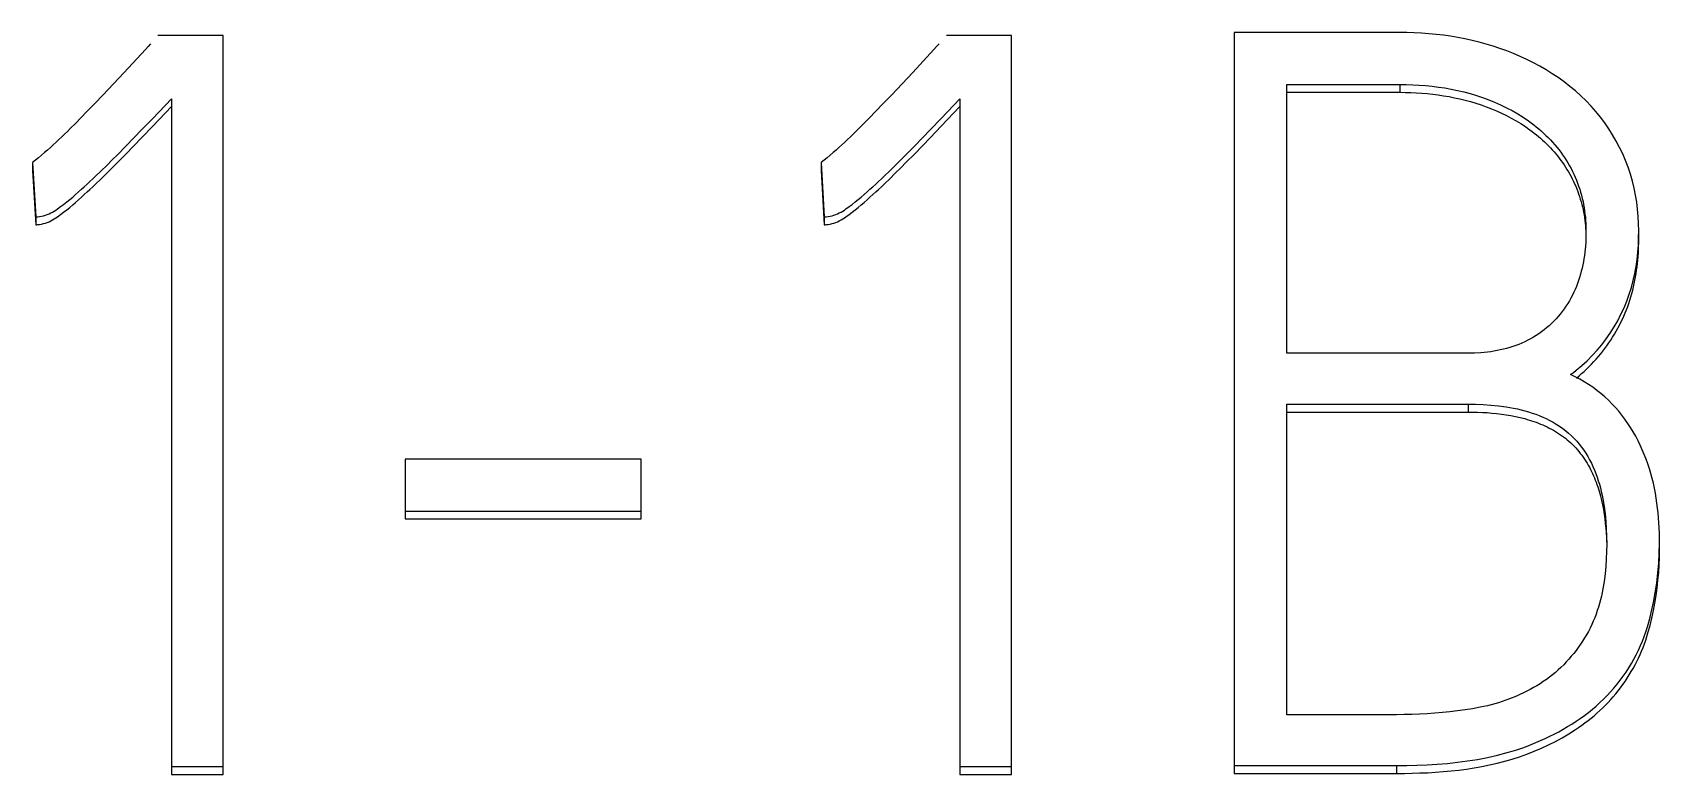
# Model space of a CAD drawing. Extents: x 0 to 594, y 0 to 420.
# Drawn here: x 262.895 to 265.511, y 356.88 to 358.074 of the extents above; entities that cross this region are included whole.
import ezdxf

# ---------------------------------------------------------------- set-up
doc = ezdxf.new("R2010")
doc.units = 0
doc.header["$LTSCALE"] = 32.67
doc.layers.add('10500_FRONT_LABELING', color=7, linetype='CONTINUOUS')

msp = doc.modelspace()

# ---------------------------------------------------------------- linework, layer by layer
at = {"layer": '10500_FRONT_LABELING', "color": 7, "linetype": 'CONTINUOUS'}
for p, q in [((263.2012, 358.0688), (263.0964, 358.0688)), ((263.2012, 356.8803), (263.2012, 358.0688)), ((264.4695, 358.0688), (264.3646, 358.0688)), ((264.4695, 356.8803), (264.4695, 358.0688)), ((264.8273, 358.0737), (264.8273, 356.882)), ((265.0936, 358.0737), (264.8273, 358.0737)), ((263.0763, 358.0464), (263.0422, 358.0096)), ((264.3445, 358.0464), (264.3104, 358.0096)), ((263.0422, 358.0096), (263.025, 357.9913)), ((264.3104, 358.0096), (264.2933, 357.9913)), ((263.025, 357.9913), (263.0078, 357.9731)), ((264.2933, 357.9913), (264.276, 357.9731)), ((264.9122, 357.5578), (264.9122, 357.9902)), ((264.9122, 357.9902), (265.0936, 357.9902)), ((264.9122, 357.9775), (265.0936, 357.9775)), ((265.0936, 357.9902), (265.0936, 357.9775)), ((262.9948, 357.9595), (262.9817, 357.946)), ((263.0078, 357.9731), (262.9948, 357.9595)), ((263.088, 357.9356), (263.118, 357.9672)), ((263.088, 357.9229), (263.118, 357.9545)), ((263.118, 357.9672), (263.118, 356.8803)), ((264.263, 357.9595), (264.2499, 357.946)), ((264.276, 357.9731), (264.263, 357.9595)), ((264.3563, 357.9356), (264.3863, 357.9672)), ((264.3563, 357.9229), (264.3863, 357.9545)), ((264.3863, 357.9672), (264.3863, 356.8803)), ((262.9729, 357.937), (262.9642, 357.928)), ((262.9817, 357.946), (262.9729, 357.937)), ((263.0708, 357.9177), (263.088, 357.9356)), ((264.2412, 357.937), (264.2324, 357.928)), ((264.2499, 357.946), (264.2412, 357.937)), ((264.3391, 357.9177), (264.3563, 357.9356)), ((263.0448, 357.8909), (263.0578, 357.9043)), ((263.0578, 357.9043), (263.0708, 357.9177)), ((263.0578, 357.8915), (263.0708, 357.905)), ((263.0708, 357.905), (263.088, 357.9229)), ((264.313, 357.8909), (264.3261, 357.9043)), ((264.3261, 357.9043), (264.3391, 357.9177)), ((264.3261, 357.8915), (264.3391, 357.905)), ((264.3391, 357.905), (264.3563, 357.9229)), ((263.0229, 357.8688), (263.0317, 357.8776)), ((263.0317, 357.8776), (263.0448, 357.8909)), ((263.0317, 357.8649), (263.0448, 357.8782)), ((263.0448, 357.8782), (263.0578, 357.8915)), ((264.2911, 357.8688), (264.2999, 357.8776)), ((264.2999, 357.8776), (264.313, 357.8909)), ((264.2999, 357.8649), (264.313, 357.8782)), ((264.313, 357.8782), (264.3261, 357.8915)), ((262.8948, 357.8644), (262.9, 357.7773)), ((262.8948, 357.8644), (262.8948, 357.8517)), ((262.8948, 357.8517), (262.9, 357.7646)), ((263.0051, 357.8513), (263.014, 357.86)), ((263.0051, 357.8386), (263.014, 357.8473)), ((263.014, 357.86), (263.0229, 357.8688)), ((263.014, 357.8473), (263.0229, 357.8561)), ((263.0229, 357.8561), (263.0317, 357.8649)), ((264.163, 357.8644), (264.1682, 357.7773)), ((264.163, 357.8644), (264.163, 357.8517)), ((264.163, 357.8517), (264.1682, 357.7646)), ((264.2734, 357.8513), (264.2823, 357.86)), ((264.2734, 357.8386), (264.2823, 357.8473)), ((264.2823, 357.86), (264.2911, 357.8688)), ((264.2823, 357.8473), (264.2911, 357.8561)), ((264.2911, 357.8561), (264.2999, 357.8649)), ((262.9, 357.7773), (262.9, 357.7646)), ((264.1682, 357.7773), (264.1682, 357.7646)), ((265.4781, 357.7406), (265.4781, 357.7533)), ((265.2035, 357.5578), (264.9122, 357.5578)), ((264.9122, 356.9765), (264.9122, 357.476)), ((264.9122, 357.476), (265.2035, 357.476)), ((264.9122, 357.4633), (265.2035, 357.4633)), ((265.2035, 357.476), (265.2035, 357.4633)), ((263.4942, 357.3875), (263.4942, 357.2913)), ((263.8736, 357.3875), (263.4942, 357.3875)), ((263.8736, 357.2913), (263.8736, 357.3875)), ((263.4942, 357.304), (263.8736, 357.304)), ((263.4942, 357.2913), (263.8736, 357.2913)), ((265.5114, 357.242), (265.5114, 357.2547)), ((265.0886, 356.9765), (264.9122, 356.9765)), ((263.118, 356.893), (263.2012, 356.893)), ((263.118, 356.8803), (263.2012, 356.8803)), ((264.3863, 356.893), (264.4695, 356.893)), ((264.3863, 356.8803), (264.4695, 356.8803)), ((264.8273, 356.8947), (265.0886, 356.8947)), ((264.8273, 356.882), (265.0886, 356.882)), ((265.0886, 356.8947), (265.0886, 356.882))]:
    msp.add_line(p, q, dxfattribs=at)
for points in [[(263.0847, 358.0557), (263.0805, 358.051), (263.0763, 358.0464)], [(264.353, 358.0557), (264.3488, 358.051), (264.3445, 358.0464)], [(265.3682, 357.5235), (265.3729, 357.5269), (265.3775, 357.5305), (265.3865, 357.538), (265.395, 357.5458), (265.4033, 357.5541), (265.4111, 357.5627), (265.4186, 357.5716), (265.4256, 357.5808), (265.4322, 357.5903), (265.4384, 357.6001), (265.4442, 357.6102), (265.4495, 357.6205), (265.4544, 357.631), (265.4588, 357.6417), (265.4627, 357.6526), (265.4662, 357.6636), (265.4691, 357.6748), (265.4716, 357.686), (265.4737, 357.6974), (265.4753, 357.7088), (265.4766, 357.7203), (265.4774, 357.7318), (265.4779, 357.7433), (265.4781, 357.7549), (265.4778, 357.7664), (265.4772, 357.7779), (265.4762, 357.7894), (265.4748, 357.8009), (265.4729, 357.8123), (265.4706, 357.8236), (265.4679, 357.8348), (265.4646, 357.8459), (265.461, 357.8569), (265.4568, 357.8677), (265.4523, 357.8783), (265.4473, 357.8888), (265.4419, 357.899), (265.4361, 357.909), (265.4299, 357.9188), (265.4233, 357.9284), (265.4164, 357.9377), (265.4091, 357.9467), (265.4014, 357.9554), (265.3933, 357.9638), (265.385, 357.9719), (265.3763, 357.9797), (265.3674, 357.9871), (265.3581, 357.9943), (265.3487, 358.0011), (265.3389, 358.0075), (265.329, 358.0137), (265.3189, 358.0195), (265.3086, 358.025), (265.2981, 358.0302), (265.2875, 358.0351), (265.2768, 358.0397), (265.2659, 358.044), (265.2549, 358.048), (265.2438, 358.0517), (265.2326, 358.0551), (265.2213, 358.0582), (265.2099, 358.061), (265.1984, 358.0635), (265.1869, 358.0657), (265.1754, 358.0677), (265.1638, 358.0693), (265.1521, 358.0707), (265.1405, 358.0718), (265.1288, 358.0726), (265.117, 358.0732), (265.1053, 358.0736), (265.0936, 358.0737)], [(265.0936, 357.9902), (265.104, 357.99), (265.1145, 357.9897), (265.1249, 357.9892), (265.1353, 357.9884), (265.1457, 357.9873), (265.156, 357.986), (265.1663, 357.9845), (265.1766, 357.9826), (265.1868, 357.9805), (265.197, 357.9781), (265.207, 357.9754), (265.217, 357.9724), (265.2269, 357.9691), (265.2367, 357.9655), (265.2463, 357.9616), (265.2558, 357.9573), (265.2652, 357.9528), (265.2744, 357.948), (265.2834, 357.9428), (265.2922, 357.9373), (265.3008, 357.9315), (265.305, 357.9284), (265.3092, 357.9253), (265.3132, 357.9221), (265.3172, 357.9188), (265.3212, 357.9154), (265.325, 357.9119), (265.3288, 357.9083), (265.3325, 357.9047), (265.3361, 357.901), (265.3396, 357.8972), (265.343, 357.8933), (265.3463, 357.8893), (265.3495, 357.8853), (265.3526, 357.8811), (265.3556, 357.8769), (265.3585, 357.8727), (265.3613, 357.8683), (265.364, 357.8639), (265.3666, 357.8595), (265.3691, 357.855), (265.3714, 357.8504), (265.3737, 357.8457), (265.3758, 357.841), (265.3778, 357.8363), (265.3797, 357.8315), (265.3814, 357.8267), (265.3831, 357.8218), (265.3846, 357.8169), (265.386, 357.8119), (265.3872, 357.8069), (265.3884, 357.8019), (265.3894, 357.7969), (265.3902, 357.7918), (265.391, 357.7867), (265.3916, 357.7816), (265.3922, 357.7765), (265.3926, 357.7714), (265.3929, 357.7663), (265.3932, 357.756), (265.3931, 357.7457), (265.3927, 357.7355), (265.3919, 357.7252), (265.3906, 357.715), (265.3899, 357.7099), (265.389, 357.7048), (265.388, 357.6998), (265.3869, 357.6948), (265.3857, 357.6897), (265.3844, 357.6848), (265.3829, 357.6798), (265.3813, 357.6749), (265.3796, 357.6701), (265.3778, 357.6652), (265.3758, 357.6605), (265.3737, 357.6558), (265.3714, 357.6511), (265.369, 357.6466), (265.3665, 357.6421), (265.3638, 357.6376), (265.361, 357.6333), (265.3581, 357.629), (265.355, 357.6249), (265.3518, 357.6208), (265.3484, 357.6168), (265.345, 357.613), (265.3414, 357.6092), (265.3377, 357.6056), (265.3339, 357.602), (265.3299, 357.5986), (265.3259, 357.5954), (265.3217, 357.5922), (265.3175, 357.5892), (265.3132, 357.5863), (265.3087, 357.5836), (265.3042, 357.581), (265.2996, 357.5786), (265.2949, 357.5763), (265.2902, 357.5741), (265.2853, 357.5721), (265.2805, 357.5703), (265.2755, 357.5686), (265.2705, 357.567), (265.2655, 357.5655), (265.2604, 357.5642), (265.2554, 357.5631), (265.2502, 357.562), (265.2451, 357.5611), (265.2399, 357.5603), (265.2347, 357.5596), (265.2295, 357.5591), (265.2243, 357.5586), (265.2139, 357.558), (265.2035, 357.5578)], [(265.0936, 357.9775), (265.1025, 357.9774), (265.1113, 357.9771), (265.1202, 357.9767), (265.129, 357.9762), (265.1379, 357.9754), (265.1467, 357.9745), (265.1555, 357.9734), (265.1643, 357.9721), (265.173, 357.9706), (265.1817, 357.9689), (265.1903, 357.967), (265.199, 357.9649), (265.2075, 357.9625), (265.216, 357.96), (265.2244, 357.9572), (265.2327, 357.9542), (265.241, 357.9511), (265.2491, 357.9476), (265.2572, 357.944), (265.2652, 357.9401), (265.273, 357.9361), (265.2807, 357.9317), (265.2883, 357.9271), (265.2957, 357.9223), (265.2993, 357.9198), (265.3029, 357.9173), (265.3064, 357.9147), (265.3099, 357.912), (265.3134, 357.9092), (265.3168, 357.9064), (265.3201, 357.9036), (265.3234, 357.9006), (265.3267, 357.8977), (265.3298, 357.8946), (265.3329, 357.8915), (265.336, 357.8883), (265.339, 357.8851), (265.3419, 357.8818), (265.3447, 357.8785), (265.3475, 357.8751), (265.3502, 357.8716), (265.3529, 357.8681), (265.3554, 357.8645), (265.3579, 357.8609), (265.3603, 357.8573), (265.3626, 357.8535), (265.3649, 357.8498), (265.3671, 357.846), (265.3692, 357.8421), (265.3712, 357.8382), (265.3731, 357.8343), (265.3749, 357.8303), (265.3767, 357.8263), (265.3783, 357.8223), (265.3799, 357.8182), (265.3814, 357.8141), (265.3828, 357.8099), (265.3841, 357.8058), (265.3853, 357.8016), (265.3865, 357.7973), (265.3875, 357.7931), (265.3884, 357.7888), (265.3893, 357.7845), (265.3901, 357.7802), (265.3907, 357.7759), (265.3913, 357.7716), (265.3918, 357.7673), (265.3922, 357.7629), (265.3926, 357.7586), (265.3928, 357.7542)], [(262.9642, 357.928), (262.9553, 357.9191), (262.9508, 357.9147), (262.9464, 357.9103), (262.9418, 357.906), (262.9373, 357.9016), (262.9327, 357.8973), (262.9281, 357.8931), (262.9235, 357.8888), (262.9188, 357.8846), (262.9141, 357.8805), (262.9093, 357.8764), (262.9045, 357.8723), (262.8997, 357.8683), (262.8948, 357.8644)], [(264.2324, 357.928), (264.2235, 357.9191), (264.2191, 357.9147), (264.2146, 357.9103), (264.2101, 357.906), (264.2055, 357.9016), (264.201, 357.8973), (264.1964, 357.8931), (264.1917, 357.8888), (264.187, 357.8846), (264.1823, 357.8805), (264.1776, 357.8764), (264.1728, 357.8723), (264.1679, 357.8683), (264.163, 357.8644)], [(262.9, 357.7773), (262.9016, 357.7773), (262.9031, 357.7774), (262.9062, 357.7778), (262.9093, 357.7784), (262.9124, 357.7791), (262.9154, 357.7799), (262.9184, 357.7809), (262.9213, 357.7821), (262.9241, 357.7834), (262.9269, 357.7849), (262.9295, 357.7865), (262.9322, 357.7882), (262.9348, 357.7899), (262.9398, 357.7936), (262.9448, 357.7973), (262.9497, 357.8012), (262.9546, 357.8051), (262.9594, 357.8091), (262.9641, 357.8132), (262.9688, 357.8173), (262.9734, 357.8215), (262.978, 357.8256), (262.9826, 357.8299), (262.9871, 357.8341), (262.9917, 357.8384), (262.9962, 357.8427), (263.0051, 357.8513)], [(264.1682, 357.7773), (264.1698, 357.7773), (264.1714, 357.7774), (264.1745, 357.7778), (264.1775, 357.7784), (264.1806, 357.7791), (264.1836, 357.7799), (264.1866, 357.7809), (264.1895, 357.7821), (264.1923, 357.7834), (264.1951, 357.7849), (264.1978, 357.7865), (264.2004, 357.7882), (264.203, 357.7899), (264.2081, 357.7936), (264.2131, 357.7973), (264.218, 357.8012), (264.2228, 357.8051), (264.2276, 357.8091), (264.2323, 357.8132), (264.237, 357.8173), (264.2416, 357.8215), (264.2462, 357.8256), (264.2508, 357.8299), (264.2554, 357.8341), (264.2599, 357.8384), (264.2644, 357.8427), (264.2734, 357.8513)], [(262.9, 357.7646), (262.9016, 357.7646), (262.9031, 357.7647), (262.9062, 357.7651), (262.9093, 357.7657), (262.9124, 357.7664), (262.9154, 357.7672), (262.9184, 357.7682), (262.9213, 357.7694), (262.9241, 357.7707), (262.9269, 357.7722), (262.9295, 357.7738), (262.9322, 357.7755), (262.9348, 357.7772), (262.9398, 357.7809), (262.9448, 357.7846), (262.9497, 357.7885), (262.9546, 357.7924), (262.9594, 357.7964), (262.9641, 357.8005), (262.9688, 357.8046), (262.9734, 357.8087), (262.978, 357.8129), (262.9826, 357.8172), (262.9871, 357.8214), (262.9917, 357.8257), (262.9962, 357.83), (263.0051, 357.8386)], [(264.1682, 357.7646), (264.1698, 357.7646), (264.1714, 357.7647), (264.1745, 357.7651), (264.1775, 357.7657), (264.1806, 357.7664), (264.1836, 357.7672), (264.1866, 357.7682), (264.1895, 357.7694), (264.1923, 357.7707), (264.1951, 357.7722), (264.1978, 357.7738), (264.2004, 357.7755), (264.203, 357.7772), (264.2081, 357.7809), (264.2131, 357.7846), (264.218, 357.7885), (264.2228, 357.7924), (264.2276, 357.7964), (264.2323, 357.8005), (264.237, 357.8046), (264.2416, 357.8087), (264.2462, 357.8129), (264.2508, 357.8172), (264.2554, 357.8214), (264.2599, 357.8257), (264.2644, 357.83), (264.2734, 357.8386)], [(265.3777, 357.518), (265.382, 357.5215), (265.3862, 357.5251), (265.3903, 357.5287), (265.3944, 357.5325), (265.3983, 357.5364), (265.4022, 357.5403), (265.406, 357.5443), (265.4097, 357.5484), (265.4134, 357.5526), (265.4169, 357.5568), (265.4203, 357.5611), (265.4237, 357.5655), (265.4269, 357.5699), (265.4301, 357.5745), (265.4332, 357.579), (265.4361, 357.5837), (265.439, 357.5884), (265.4418, 357.5931), (265.4445, 357.5979), (265.447, 357.6028), (265.4495, 357.6077), (265.4519, 357.6127), (265.4541, 357.6177), (265.4563, 357.6227), (265.4583, 357.6278), (265.4603, 357.633), (265.4621, 357.6381), (265.4639, 357.6433), (265.4655, 357.6486), (265.467, 357.6539), (265.4684, 357.6592), (265.4697, 357.6645), (265.4709, 357.6698), (265.472, 357.6752), (265.473, 357.6806), (265.4739, 357.686), (265.4747, 357.6914), (265.4754, 357.6969), (265.476, 357.7023), (265.4766, 357.7078), (265.477, 357.7132), (265.4774, 357.7187), (265.4777, 357.7242), (265.4779, 357.7297), (265.478, 357.7351), (265.4781, 357.7406)], [(265.0886, 356.8947), (265.1049, 356.8948), (265.1213, 356.8952), (265.1376, 356.8959), (265.1539, 356.8969), (265.1702, 356.8982), (265.1864, 356.8999), (265.2026, 356.902), (265.2188, 356.9046), (265.2348, 356.9076), (265.2508, 356.9112), (265.2665, 356.9154), (265.2744, 356.9177), (265.2822, 356.9202), (265.2899, 356.9228), (265.2976, 356.9255), (265.3052, 356.9285), (265.3127, 356.9315), (265.3202, 356.9348), (265.3276, 356.9381), (265.335, 356.9417), (265.3422, 356.9453), (265.3494, 356.9491), (265.3566, 356.9531), (265.3636, 356.9572), (265.3706, 356.9614), (265.3774, 356.9658), (265.3841, 356.9704), (265.3907, 356.9751), (265.3972, 356.98), (265.4035, 356.9851), (265.4097, 356.9904), (265.4157, 356.9959), (265.4216, 357.0015), (265.4273, 357.0072), (265.4328, 357.0132), (265.4381, 357.0193), (265.4433, 357.0255), (265.4482, 357.0319), (265.453, 357.0384), (265.4576, 357.0451), (265.462, 357.0519), (265.4662, 357.0588), (265.4702, 357.0658), (265.474, 357.0729), (265.4776, 357.0801), (265.4809, 357.0875), (265.484, 357.0949), (265.4869, 357.1024), (265.4895, 357.11), (265.492, 357.1177), (265.4942, 357.1254), (265.4963, 357.1332), (265.4982, 357.141), (265.5016, 357.1568), (265.5045, 357.1726), (265.5069, 357.1885), (265.5089, 357.2044), (265.5103, 357.2204), (265.5111, 357.2365), (265.5114, 357.2526), (265.5112, 357.2687), (265.5105, 357.2848), (265.5092, 357.3009), (265.5084, 357.3089), (265.5074, 357.3169), (265.5062, 357.3249), (265.5048, 357.3328), (265.5033, 357.3408), (265.5016, 357.3486), (265.4997, 357.3565), (265.4976, 357.3643), (265.4952, 357.372), (265.4927, 357.3797), (265.49, 357.3874), (265.487, 357.3949), (265.4838, 357.4024), (265.4805, 357.4098), (265.4769, 357.417), (265.4731, 357.4242), (265.469, 357.4313), (265.4648, 357.4382), (265.4604, 357.445), (265.4557, 357.4516), (265.4508, 357.4581), (265.4458, 357.4644), (265.4405, 357.4705), (265.435, 357.4764), (265.4292, 357.4822), (265.4233, 357.4877), (265.4172, 357.493), (265.4108, 357.4981), (265.4042, 357.503), (265.3975, 357.5076), (265.3905, 357.512), (265.3833, 357.5161), (265.3759, 357.5199), (265.3682, 357.5235)], [(265.2035, 357.476), (265.2157, 357.4758), (265.228, 357.4753), (265.2403, 357.4745), (265.2525, 357.4733), (265.2647, 357.4716), (265.2708, 357.4706), (265.2768, 357.4694), (265.2828, 357.4682), (265.2888, 357.4668), (265.2948, 357.4652), (265.3007, 357.4636), (265.3066, 357.4617), (265.3124, 357.4597), (265.3181, 357.4575), (265.3238, 357.4552), (265.3293, 357.4526), (265.3348, 357.4499), (265.3403, 357.4469), (265.3455, 357.4438), (265.3507, 357.4405), (265.3557, 357.4369), (265.3606, 357.4332), (265.3653, 357.4293), (265.3699, 357.4252), (265.3742, 357.4209), (265.3783, 357.4165), (265.3823, 357.4118), (265.386, 357.407), (265.3896, 357.402), (265.3929, 357.3969), (265.3961, 357.3917), (265.3991, 357.3864), (265.4019, 357.381), (265.4044, 357.3755), (265.4069, 357.3699), (265.4091, 357.3642), (265.4111, 357.3585), (265.413, 357.3528), (265.4148, 357.347), (265.4164, 357.3411), (265.4178, 357.3352), (265.4192, 357.3293), (265.4203, 357.3234), (265.4224, 357.3114), (265.4239, 357.2995), (265.4251, 357.2874), (265.4259, 357.2754), (265.4263, 357.2633), (265.4265, 357.2512), (265.4263, 357.2391), (265.4259, 357.227), (265.4251, 357.2149), (265.4239, 357.2029), (265.4224, 357.1909), (265.4204, 357.179), (265.4192, 357.173), (265.4179, 357.1671), (265.4165, 357.1612), (265.415, 357.1554), (265.4133, 357.1496), (265.4114, 357.1438), (265.4094, 357.1381), (265.4072, 357.1324), (265.4049, 357.1268), (265.4024, 357.1213), (265.3998, 357.1158), (265.397, 357.1104), (265.3941, 357.1051), (265.391, 357.0999), (265.3877, 357.0948), (265.3844, 357.0897), (265.3808, 357.0848), (265.3772, 357.0799), (265.3735, 357.0751), (265.3696, 357.0704), (265.3656, 357.0658), (265.3615, 357.0613), (265.3573, 357.0569), (265.3529, 357.0526), (265.3485, 357.0484), (265.3439, 357.0444), (265.3392, 357.0405), (265.3344, 357.0367), (265.3295, 357.0331), (265.3245, 357.0296), (265.3194, 357.0263), (265.3142, 357.0231), (265.3089, 357.02), (265.3035, 357.017), (265.2981, 357.0142), (265.2926, 357.0115), (265.287, 357.0089), (265.2814, 357.0064), (265.2701, 357.0019), (265.2643, 356.9997), (265.2585, 356.9977), (265.2527, 356.9958), (265.2468, 356.9941), (265.2409, 356.9924), (265.2349, 356.9909), (265.223, 356.9883), (265.2109, 356.986), (265.1988, 356.9842), (265.1866, 356.9826), (265.1744, 356.9812), (265.1622, 356.98), (265.1499, 356.979), (265.1377, 356.9781), (265.1254, 356.9774), (265.1132, 356.9769), (265.1009, 356.9766), (265.0886, 356.9765)], [(265.2035, 357.4633), (265.2111, 357.4632), (265.2188, 357.463), (265.2265, 357.4627), (265.2341, 357.4623), (265.2418, 357.4617), (265.2494, 357.4609), (265.2571, 357.46), (265.2647, 357.4589), (265.2722, 357.4576), (265.2798, 357.4561), (265.2873, 357.4545), (265.2947, 357.4526), (265.2984, 357.4515), (265.3021, 357.4504), (265.3058, 357.4493), (265.3094, 357.448), (265.313, 357.4468), (265.3166, 357.4454), (265.3202, 357.444), (265.3237, 357.4425), (265.3272, 357.4409), (265.3307, 357.4393), (265.3341, 357.4375), (265.3375, 357.4357), (265.3409, 357.4339), (265.3442, 357.4319), (265.3474, 357.4299), (265.3507, 357.4278), (265.3538, 357.4256), (265.3569, 357.4234), (265.36, 357.421), (265.3629, 357.4186), (265.3658, 357.4162), (265.3687, 357.4136), (265.3715, 357.411), (265.3741, 357.4083), (265.3768, 357.4055), (265.3793, 357.4027), (265.3818, 357.3998), (265.3841, 357.3968), (265.3864, 357.3937), (265.3887, 357.3907), (265.3908, 357.3875), (265.3929, 357.3843), (265.3949, 357.3811), (265.3968, 357.3778), (265.3987, 357.3744), (265.4004, 357.3711), (265.4021, 357.3677), (265.4038, 357.3642), (265.4053, 357.3608), (265.4068, 357.3573), (265.4082, 357.3538), (265.4096, 357.3502), (265.4109, 357.3467), (265.4121, 357.3431), (265.4132, 357.3395), (265.4143, 357.3358), (265.4163, 357.3285), (265.4181, 357.3212), (265.4197, 357.3138), (265.4211, 357.3063), (265.4223, 357.2989), (265.4234, 357.2914), (265.4243, 357.2839), (265.425, 357.2764), (265.4255, 357.2688), (265.426, 357.2613), (265.4263, 357.2537)], [(265.0886, 356.882), (265.1011, 356.882), (265.1137, 356.8823), (265.1262, 356.8827), (265.1387, 356.8832), (265.1512, 356.884), (265.1637, 356.885), (265.1762, 356.8861), (265.1887, 356.8875), (265.2011, 356.8891), (265.2135, 356.891), (265.2259, 356.8932), (265.2382, 356.8956), (265.2504, 356.8984), (265.2625, 356.9016), (265.2745, 356.9051), (265.2865, 356.9089), (265.2983, 356.9131), (265.3099, 356.9177), (265.3214, 356.9226), (265.3327, 356.9279), (265.3439, 356.9335), (265.3549, 356.9394), (265.3657, 356.9457), (265.3763, 356.9524), (265.3814, 356.9559), (265.3866, 356.9594), (265.3916, 356.9631), (265.3966, 356.9669), (265.4014, 356.9707), (265.4062, 356.9747), (265.4109, 356.9788), (265.4155, 356.983), (265.4201, 356.9873), (265.4245, 356.9917), (265.4288, 356.9961), (265.433, 357.0007), (265.4371, 357.0054), (265.4411, 357.0101), (265.445, 357.015), (265.4488, 357.0199), (265.4524, 357.0249), (265.456, 357.03), (265.4594, 357.0352), (265.4628, 357.0404), (265.466, 357.0457), (265.4691, 357.051), (265.4721, 357.0565), (265.4749, 357.062), (265.4777, 357.0675), (265.4802, 357.0732), (265.4827, 357.0788), (265.485, 357.0846), (265.4871, 357.0904), (265.4892, 357.0962), (265.4911, 357.1021), (265.4929, 357.108), (265.4962, 357.1199), (265.499, 357.1319), (265.5016, 357.144), (265.5039, 357.1561), (265.5059, 357.1683), (265.5076, 357.1805), (265.509, 357.1928), (265.5101, 357.2051), (265.5108, 357.2174), (265.5112, 357.2297), (265.5114, 357.242)]]:
    msp.add_lwpolyline(points, dxfattribs=at)

doc.saveas('drawing.dxf')
